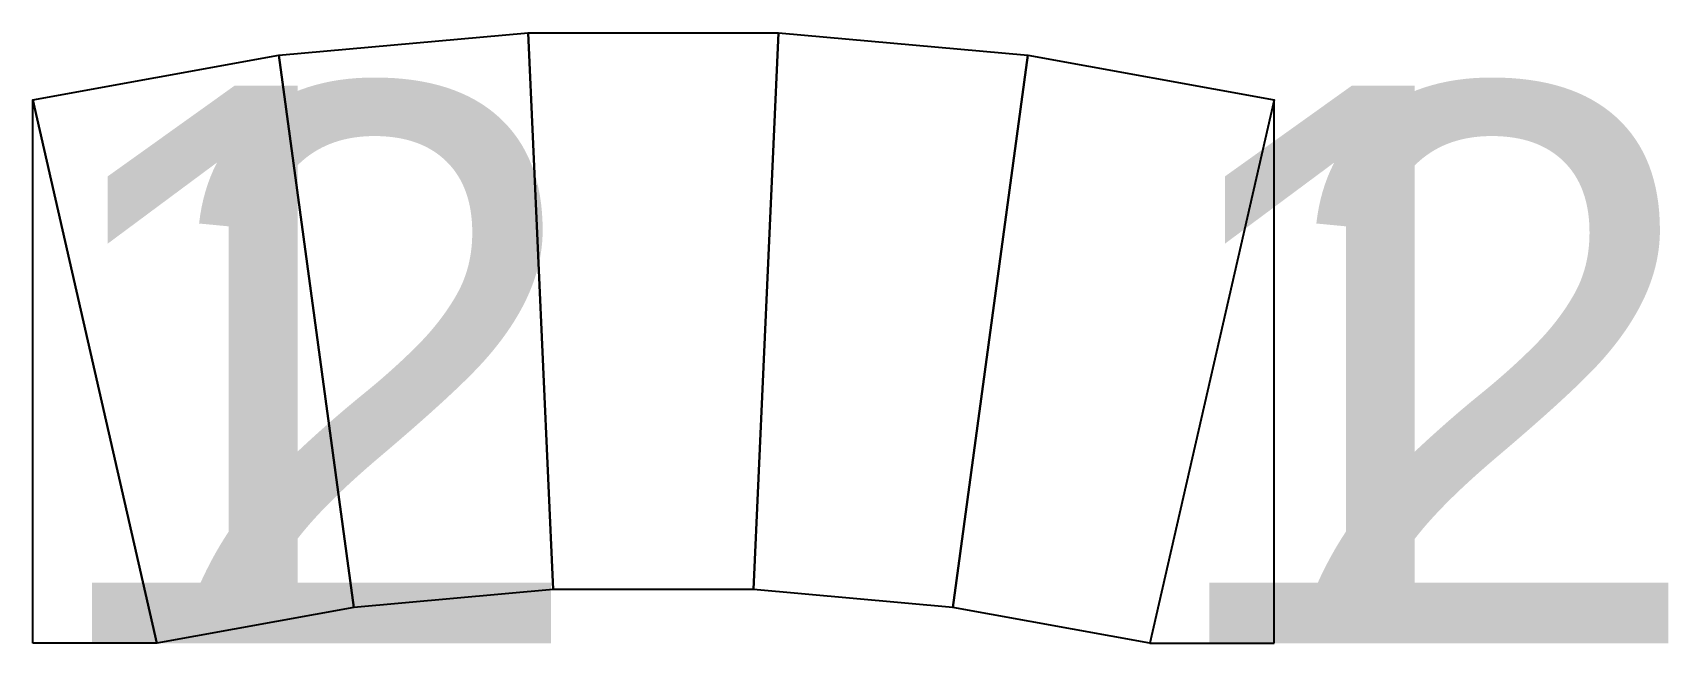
# Model space of a CAD drawing. Header units: inches. Extents: x 19.204 to 19.791, y 13.707 to 13.926.
import ezdxf

# ---------------------------------------------------------------- set-up
doc = ezdxf.new("R2010")
doc.units = ezdxf.units.IN
doc.header["$MEASUREMENT"] = 0
doc.styles.get("Standard").update_dxf_attribs({"font": 'arial.ttf'})

# ---------------------------------------------------------------- blocks, each defined once
blk = doc.blocks.new('bb')
blk.add_lwpolyline([(0, -0.19499), (0, 0), (-0.0445, -0.19499)], close=True)
for tag, p in [('2', (0, -0.19499)), ('1', (-0.0445, -0.19499))]:
    blk.add_attdef(tag, p, '', height=0.2)
blk = doc.blocks.new('aa')
blk.add_lwpolyline([(0, -0.19499), (0, 0), (0.0445, -0.19499)], close=True)
for tag, p in [('2', (0.0445, -0.19499)), ('1', (0, -0.19499))]:
    blk.add_attdef(tag, p, '', height=0.2)

msp = doc.modelspace()

# ---------------------------------------------------------------- linework, layer by layer
for points in [[(19.3821, 13.92583), (19.39108, 13.72603), (19.31958, 13.71959), (19.29274, 13.91778)], [(19.47183, 13.92583), (19.46286, 13.72603), (19.39108, 13.72603), (19.3821, 13.92583)], [(19.5612, 13.91778), (19.53436, 13.71959), (19.46286, 13.72603), (19.47183, 13.92583)], [(19.29274, 13.91778), (19.31958, 13.71959), (19.24895, 13.70678), (19.20445, 13.90176)], [(19.64949, 13.90176), (19.60499, 13.70678), (19.53436, 13.71959), (19.5612, 13.91778)]]:
    msp.add_lwpolyline(points, close=True)

# ---------------------------------------------------------------- block references
for name, p in [('aa', (19.20445, 13.90176)), ('bb', (19.64949, 13.90176))]:
    msp.add_blockref(name, p).add_auto_attribs({'1': '1', '2': '2'})

doc.saveas('drawing.dxf')
